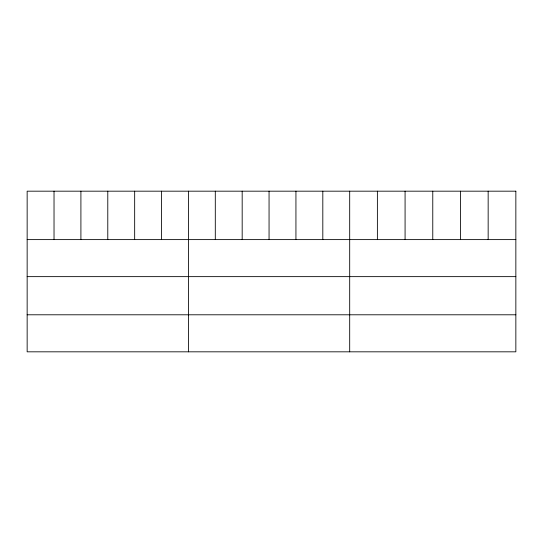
<?xml version="1.0" encoding="UTF-8"?>
<svg xmlns="http://www.w3.org/2000/svg" width="543" height="543" viewBox="0 0 543 543"><rect width="100%" height="100%" fill="white"/><g stroke="black" fill="none" stroke-linecap="round" stroke-linejoin="round"><path stroke-width="0.81" d="M27.15 239.612L515.85 239.612M27.15 276.638L515.85 276.638M27.15 314.791L515.85 314.791M488.157 191.177L488.157 239.612M460.464 191.177L460.464 239.612M432.771 191.177L432.771 239.612M405.078 191.177L405.078 239.612M377.385 191.177L377.385 239.612M349.692 191.177L349.692 351.823M322.813 191.177L322.813 239.612M295.935 191.177L295.935 239.612M269.056 191.177L269.056 239.612M242.178 191.177L242.178 239.612M215.299 191.177L215.299 239.612M188.421 191.177L188.421 351.823M161.542 191.177L161.542 239.612M134.664 191.177L134.664 239.612M107.785 191.177L107.785 239.612M80.907 191.177L80.907 239.612M54.028 191.177L54.028 239.612M515.85 191.177L27.15 191.177L27.15 351.823L515.85 351.823L515.85 191.177"/></g></svg>
